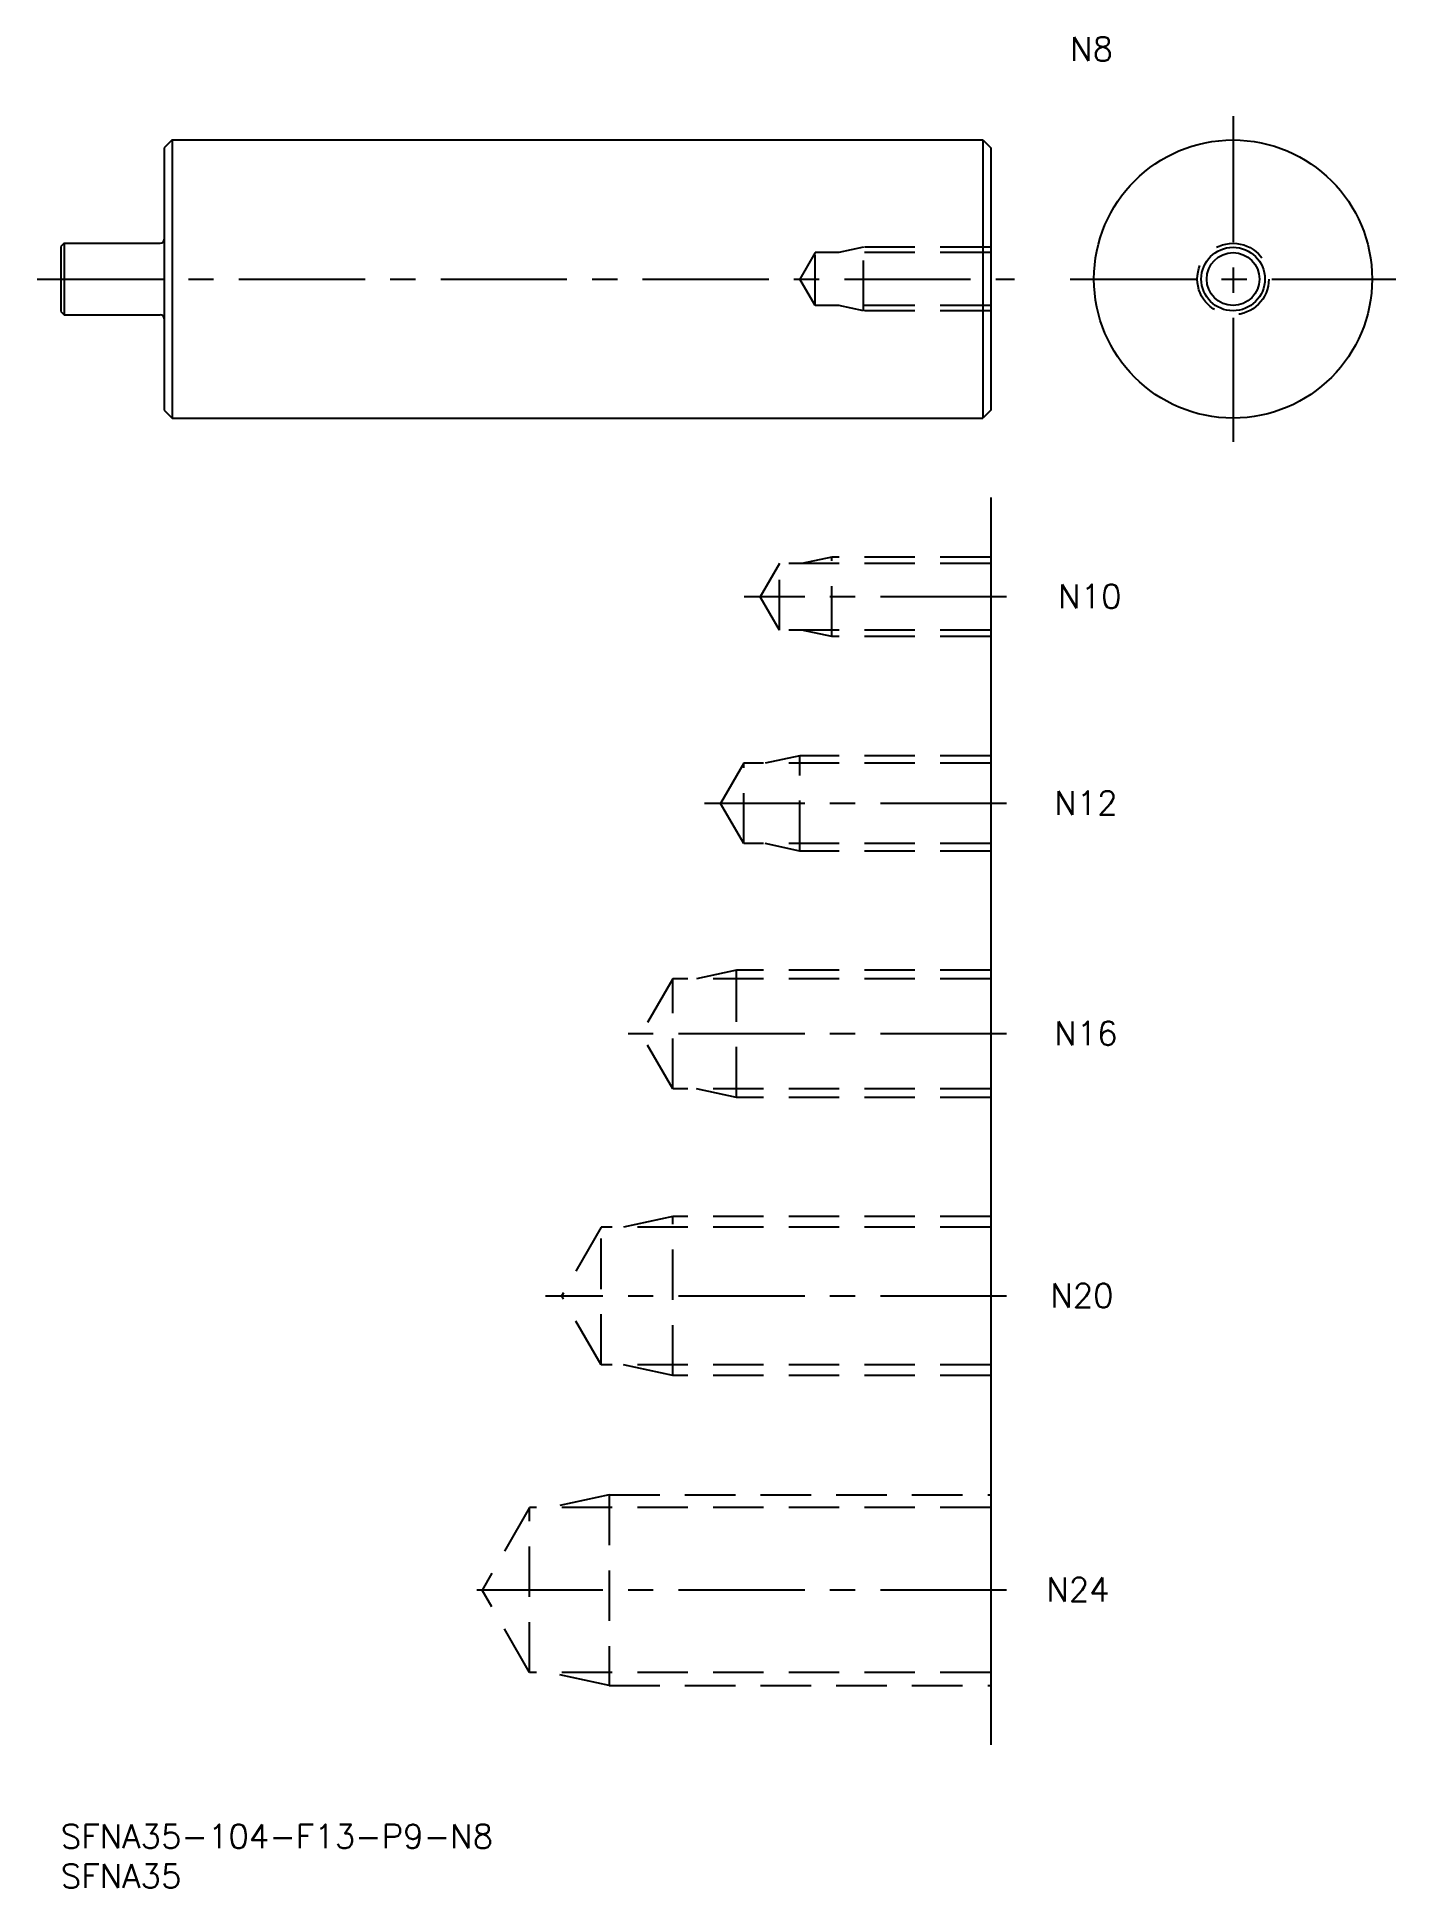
# Model space of a CAD drawing. Extents: x -3 to 168, y -8 to 225.
import ezdxf

# ---------------------------------------------------------------- set-up
doc = ezdxf.new("R2010")
doc.units = 0
doc.header["$LTSCALE"] = 0.5
doc.linetypes.add('CENTER', pattern=[50.8, 31.75, -6.35, 6.35, -6.35])
doc.linetypes.add('DASHED', pattern=[19.05, 12.7, -6.35])
for name, color, linetype in [('MSM_CENTER', 1, 'CENTER'), ('MSM_CONTINUOUS', 7, 'CONTINUOUS'), ('MSM_DASHED', 4, 'DASHED'), ('MSM_NARROW', 5, 'CONTINUOUS'), ('MSM_PART_NUMBER', 7, 'CONTINUOUS')]:
    doc.layers.add(name, color=color, linetype=linetype)
doc.styles.get("Standard").update_dxf_attribs({"font": 'txt.shx', "height": 3, "bigfont": 'bigfont.shx'})

# ---------------------------------------------------------------- blocks, each defined once
blk = doc.blocks.new('*U4')
at = {"layer": 'MSM_PART_NUMBER'}
blk.add_text('SFNA35-104-F13-P9-N8', height=3, dxfattribs=at).set_placement((0, -3))
blk = doc.blocks.new('*U5')
at = {"layer": 'MSM_PART_NUMBER'}
blk.add_text('SFNA35', height=3, dxfattribs=at).set_placement((0, -8))
blk = doc.blocks.new('*U6')
at = {"layer": 'MSM_PART_NUMBER'}
blk.add_text('N24', height=3, dxfattribs=at).set_placement((124, 28.06))
blk = doc.blocks.new('*U7')
at = {"layer": 'MSM_PART_NUMBER'}
blk.add_text('N20', height=3, dxfattribs=at).set_placement((124.5, 65.06))
blk = doc.blocks.new('*U8')
at = {"layer": 'MSM_PART_NUMBER'}
blk.add_text('N16', height=3, dxfattribs=at).set_placement((125, 98.06))
blk = doc.blocks.new('*U9')
at = {"layer": 'MSM_PART_NUMBER'}
blk.add_text('N12', height=3, dxfattribs=at).set_placement((125, 127.06))
blk = doc.blocks.new('*U10')
at = {"layer": 'MSM_PART_NUMBER'}
blk.add_text('N10', height=3, dxfattribs=at).set_placement((125.5, 153.06))
blk = doc.blocks.new('*U11')
at = {"layer": 'MSM_PART_NUMBER'}
blk.add_text('N8', height=3, dxfattribs=at).set_placement((127, 221.96))

msp = doc.modelspace()

# ---------------------------------------------------------------- linework, layer by layer
at = {"layer": 'MSM_CENTER'}
for p, q in [((147.5, 215), (147.5, 174)), ((-3, 194.5), (120, 194.5)), ((127, 194.5), (168, 194.5)), ((119, 154.5), (86, 154.5)), ((119, 128.5), (81, 128.5)), ((119, 99.5), (71, 99.5)), ((119, 66.5), (61, 66.5)), ((119, 29.5), (51, 29.5))]:
    msp.add_line(p, q, dxfattribs=at)
at = {"layer": 'MSM_CONTINUOUS'}
for p, q in [((14, 212), (13, 211)), ((14, 212), (14, 177)), ((14, 212), (116, 212)), ((116, 212), (116, 177)), ((116, 212), (117, 211)), ((13, 211), (13, 178)), ((117, 211), (117, 178)), ((0.4, 199), (0, 198.6)), ((0, 198.6), (0, 190.4)), ((0.4, 199), (12.5, 199)), ((0.4, 199), (0.4, 190)), ((0, 190.4), (0.4, 190)), ((0.4, 190), (12.5, 190)), ((13, 178), (14, 177)), ((117, 178), (116, 177)), ((14, 177), (116, 177)), ((117, 167), (117, 10))]:
    msp.add_line(p, q, dxfattribs=at)
for radius in [17.5, 3.32]:
    msp.add_circle((147.5, 194.5), radius, dxfattribs=at)
for centre, start, end in [((12.5, 199.5), 270, 0), ((12.5, 189.5), 0, 90)]:
    msp.add_arc(centre, 0.5, start, end, dxfattribs=at)
at = {"layer": 'MSM_DASHED'}
for p, q in [((101, 198.5), (97.88, 197.82)), ((101, 190.5), (101, 198.5)), ((117, 198.5), (101, 198.5)), ((94.92, 197.82), (93, 194.5)), ((94.92, 191.18), (94.92, 197.82)), ((117, 197.82), (94.92, 197.82)), ((94.92, 191.18), (93, 194.5)), ((117, 191.18), (94.92, 191.18)), ((101, 190.5), (97.88, 191.18)), ((117, 190.5), (101, 190.5)), ((90.42, 158.69), (88, 154.5)), ((90.42, 150.31), (90.42, 158.69)), ((117, 158.69), (90.42, 158.69)), ((97, 159.5), (93.25, 158.69)), ((97, 149.5), (97, 159.5)), ((117, 159.5), (97, 159.5)), ((90.42, 150.31), (88, 154.5)), ((117, 150.31), (90.42, 150.31)), ((97, 149.5), (93.25, 150.31)), ((117, 149.5), (97, 149.5)), ((85.92, 133.55), (83, 128.5)), ((85.92, 123.45), (85.92, 133.55)), ((117, 133.55), (85.92, 133.55)), ((93, 134.5), (88.62, 133.55)), ((93, 122.5), (93, 134.5)), ((117, 134.5), (93, 134.5)), ((85.92, 123.45), (83, 128.5)), ((117, 123.45), (85.92, 123.45)), ((93, 122.5), (88.62, 123.45)), ((117, 122.5), (93, 122.5)), ((85, 107.5), (80, 106.42)), ((85, 91.5), (85, 107.5)), ((117, 107.5), (85, 107.5)), ((76.99, 106.42), (73, 99.5)), ((76.99, 92.58), (76.99, 106.42)), ((117, 106.42), (76.99, 106.42)), ((76.99, 92.58), (73, 99.5)), ((117, 92.58), (76.99, 92.58)), ((85, 91.5), (80, 92.58)), ((117, 91.5), (85, 91.5)), ((67.99, 75.15), (63, 66.5)), ((117, 75.15), (67.99, 75.15)), ((67.99, 57.85), (67.99, 75.15)), ((77, 76.5), (70.75, 75.15)), ((117, 76.5), (77, 76.5)), ((77, 56.5), (77, 76.5)), ((67.99, 57.85), (63, 66.5)), ((117, 57.85), (67.99, 57.85)), ((77, 56.5), (70.75, 57.85)), ((117, 56.5), (77, 56.5)), ((58.99, 39.88), (53, 29.5)), ((58.99, 19.12), (58.99, 39.88)), ((117, 39.88), (58.99, 39.88)), ((69, 41.5), (61.5, 39.88)), ((69, 41.5), (117, 41.5)), ((69, 41.5), (69, 17.5)), ((58.99, 19.12), (53, 29.5)), ((117, 19.12), (58.99, 19.12)), ((69, 17.5), (61.5, 19.12)), ((69, 17.5), (117, 17.5))]:
    msp.add_line(p, q, dxfattribs=at)
msp.add_circle((147.5, 194.5), 4.5, dxfattribs=at)
at = {"layer": 'MSM_NARROW'}
msp.add_circle((147.5, 194.5), 4, dxfattribs=at)

# ---------------------------------------------------------------- block references
at = {"layer": 'MSM_CONTINUOUS'}
for name in ['*U11', '*U10', '*U9', '*U8', '*U7', '*U6', '*U4', '*U5']:
    msp.add_blockref(name, (0, 0), dxfattribs=at)

doc.saveas('drawing.dxf')
